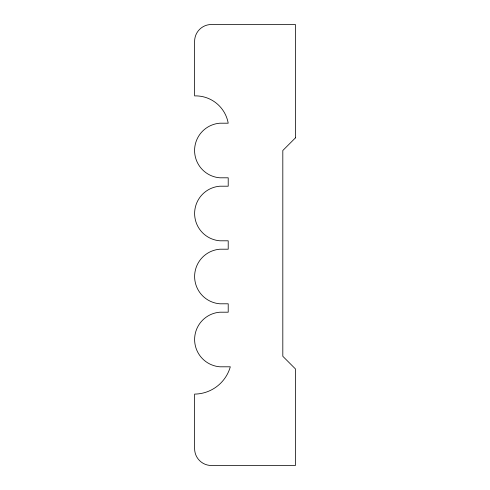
<?xml version="1.0" encoding="UTF-8"?>
<svg xmlns="http://www.w3.org/2000/svg" width="490" height="490" viewBox="0 0 490 490"><rect width="100%" height="100%" fill="white"/><g stroke="black" fill="none" stroke-linecap="round" stroke-linejoin="round"><path stroke-width="0.73" d="M295.415 137.898L282.816 150.497L282.816 356.297L295.415 368.903L295.415 465.5L211.411 465.5A16.801 16.801 0 0 1 194.616 448.699L194.616 394.101A37.534 37.534 0 0 0 230.312 366.802L219.943 366.802A27.379 27.379 0 0 1 194.616 339.503A27.379 27.379 0 0 1 219.943 312.197L228.211 312.197L228.211 303.8L219.943 303.8A27.379 27.379 0 0 1 194.616 276.501A27.379 27.379 0 0 1 219.943 249.202L228.211 249.202L228.211 240.798L219.943 240.798A27.379 27.379 0 0 1 194.616 213.499A27.379 27.379 0 0 1 219.943 186.2L228.211 186.2L228.211 177.803L219.912 177.803A27.379 27.379 0 0 1 194.585 150.497A27.379 27.379 0 0 1 219.912 123.198L228.211 123.198A33.112 33.112 0 0 0 194.616 95.899L194.616 41.301A16.801 16.801 0 0 1 211.411 24.5L295.415 24.5L295.415 137.898"/></g></svg>
